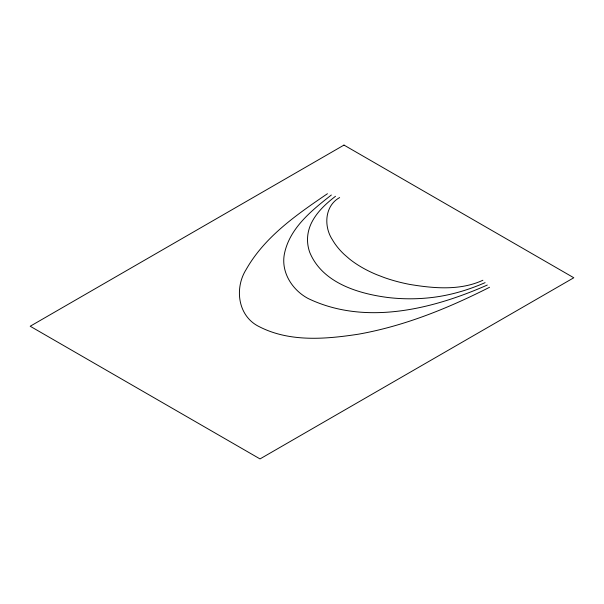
<?xml version="1.0" encoding="UTF-8"?>
<svg xmlns="http://www.w3.org/2000/svg" width="604" height="604" viewBox="0 0 604 604"><rect width="100%" height="100%" fill="white"/><g stroke="black" fill="none" stroke-linecap="round" stroke-linejoin="round"><path stroke-width="0.91" d="M335.507 196.277C325.639 203.895 316.103 212.691 310.856 224.22A108.72 62.771 0 0 0 307.549 241.147A109.566 63.254 0 0 0 309.754 252.389C322.302 282.831 357.976 293.604 387.904 297.508A109.566 63.254 0 0 0 417.198 298.663A108.72 62.771 0 0 0 436.692 296.874C453.393 294.412 469.648 289.422 485.095 282.642M331.347 195.009C311.626 210.486 289.452 228.206 284.348 254.193C280.928 272.389 292.344 290.086 308.078 298.474C364.99 325.881 432.283 309.331 487.292 285.043M339.652 197.553C324.552 205.866 323.616 226.538 332.434 239.796A123.246 71.159 0 0 0 344.204 254.412L349.482 258.995A120.385 69.505 0 0 0 376.466 274.578L384.393 277.621A123.246 71.159 0 0 0 409.716 284.416C433.785 288.402 460.105 290.811 482.883 280.248M327.451 193.718C296.904 214.503 264.816 236.572 246.198 269.429C234.216 288.297 237.833 316.345 259.244 326.673C289.693 342.332 325.654 339.206 358.383 334.201C404.37 326.047 448.04 308.327 489.527 287.293M343.986 145.081L30.2 326.243L260.014 458.919L573.8 277.757L343.986 145.081"/></g></svg>
